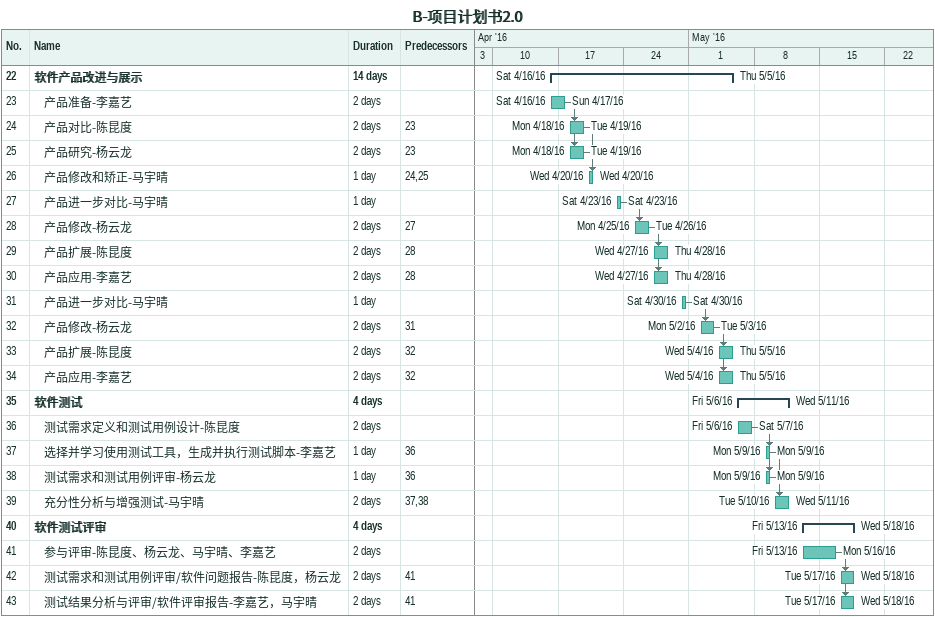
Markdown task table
B-项目计划书2.0

| ID | Level | Task | Duration | Start | Finish | Predecessors |
|---|---|---|---|---|---|---|
| 22 | 1 | **软件产品改进与展示** | 14d | 2016-04-16 | 2016-05-05 |  |
| 23 | 2 | 产品准备-李嘉艺 | 2d | 2016-04-16 | 2016-04-17 |  |
| 24 | 2 | 产品对比-陈昆度 | 2d | 2016-04-18 | 2016-04-19 | 23 |
| 25 | 2 | 产品研究-杨云龙 | 2d | 2016-04-18 | 2016-04-19 | 23 |
| 26 | 2 | 产品修改和矫正-马宇晴 | 1d | 2016-04-20 | 2016-04-20 | 24, 25 |
| 27 | 2 | 产品进一步对比-马宇晴 | 1d | 2016-04-23 | 2016-04-23 |  |
| 28 | 2 | 产品修改-杨云龙 | 2d | 2016-04-25 | 2016-04-26 | 27 |
| 29 | 2 | 产品扩展-陈昆度 | 2d | 2016-04-27 | 2016-04-28 | 28 |
| 30 | 2 | 产品应用-李嘉艺 | 2d | 2016-04-27 | 2016-04-28 | 28 |
| 31 | 2 | 产品进一步对比-马宇晴 | 1d | 2016-04-30 | 2016-04-30 |  |
| 32 | 2 | 产品修改-杨云龙 | 2d | 2016-05-02 | 2016-05-03 | 31 |
| 33 | 2 | 产品扩展-陈昆度 | 2d | 2016-05-04 | 2016-05-05 | 32 |
| 34 | 2 | 产品应用-李嘉艺 | 2d | 2016-05-04 | 2016-05-05 | 32 |
| 35 | 1 | **软件测试** | 4d | 2016-05-06 | 2016-05-11 |  |
| 36 | 2 | 测试需求定义和测试用例设计-陈昆度 | 2d | 2016-05-06 | 2016-05-07 |  |
| 37 | 2 | 选择并学习使用测试工具，生成并执行测试脚本-李嘉艺 | 1d | 2016-05-09 | 2016-05-09 | 36 |
| 38 | 2 | 测试需求和测试用例评审-杨云龙 | 1d | 2016-05-09 | 2016-05-09 | 36 |
| 39 | 2 | 充分性分析与增强测试-马宇晴 | 2d | 2016-05-10 | 2016-05-11 | 37, 38 |
| 40 | 1 | **软件测试评审** | 4d | 2016-05-13 | 2016-05-18 |  |
| 41 | 2 | 参与评审-陈昆度、杨云龙、马宇晴、李嘉艺 | 2d | 2016-05-13 | 2016-05-16 |  |
| 42 | 2 | 测试需求和测试用例评审/软件问题报告-陈昆度，杨云龙 | 2d | 2016-05-17 | 2016-05-18 | 41 |
| 43 | 2 | 测试结果分析与评审/软件评审报告-李嘉艺，马宇晴 | 2d | 2016-05-17 | 2016-05-18 | 41 |
